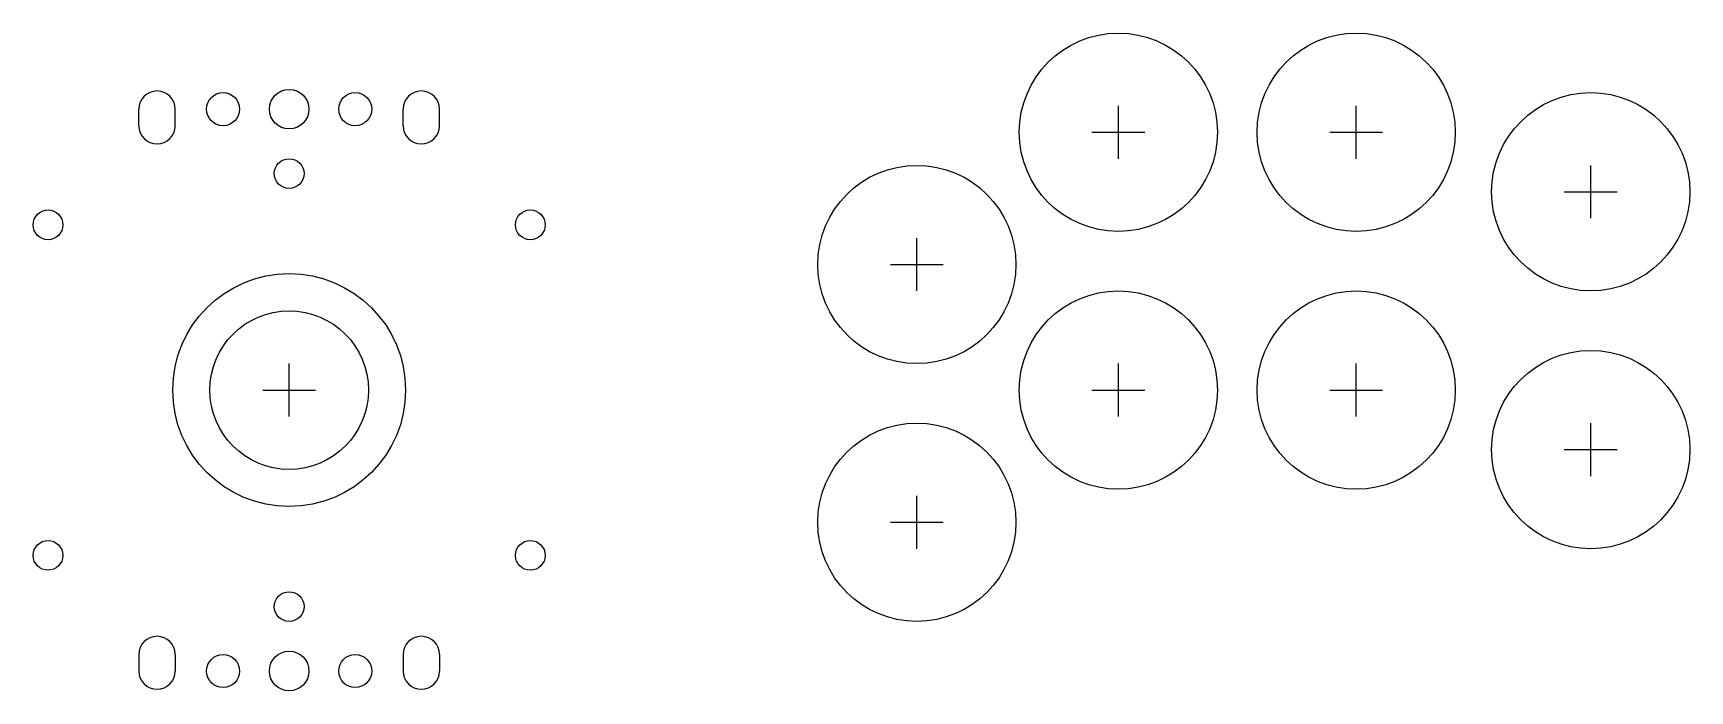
# Model space of a CAD drawing. Header units: millimetres. Extents: x -39 to 212, y -46 to 54.
import ezdxf

# ---------------------------------------------------------------- set-up
doc = ezdxf.new("R2010")
doc.units = ezdxf.units.MM
for name, color, linetype in [('BUTTONS', 1, 'Continuous'), ('GL_PLATE_HOLES', 2, 'Continuous'), ('JOYSTICK_BORE_24', 5, 'Continuous'), ('JOYSTICK_BORE_35.25', 3, 'Continuous'), ('REFERENCE', 8, 'Continuous')]:
    doc.layers.add(name, color=color, linetype=linetype)

msp = doc.modelspace()

# ---------------------------------------------------------------- linework, layer by layer
at = {"layer": 'BUTTONS'}
for centre in [(125.5, 39), (161.5, 39), (197, 30), (95, 19), (125.5, 0), (161.5, 0), (197, -9), (95, -20)]:
    msp.add_circle(centre, 15, dxfattribs=at)
at = {"layer": 'GL_PLATE_HOLES'}
for p, q in [((-22.75, 40), (-22.75, 42.5)), ((-17.25, 40), (-17.25, 42.5)), ((17.25, 40), (17.25, 42.5)), ((22.75, 40), (22.75, 42.5)), ((-22.75, -40), (-22.75, -42.5)), ((-17.25, -40), (-17.25, -42.5)), ((17.25, -40), (17.25, -42.5)), ((22.75, -40), (22.75, -42.5))]:
    msp.add_line(p, q, dxfattribs=at)
for centre, radius in [((0, 42.5), 3), ((-10, 42.5), 2.5), ((10, 42.5), 2.5), ((0, 32.75), 2.25), ((-36.5, 25), 2.25), ((36.5, 25), 2.25), ((-36.5, -25), 2.25), ((36.5, -25), 2.25), ((0, -32.75), 2.25), ((-10, -42.5), 2.5), ((0, -42.5), 3), ((10, -42.5), 2.5)]:
    msp.add_circle(centre, radius, dxfattribs=at)
for centre, start, end in [((-20, 42.5), 0, 180), ((20, 42.5), 0, 180), ((-20, 40), 180, 360), ((20, 40), 180, 360), ((-20, -40), 0, 180), ((20, -40), 0, 180), ((-20, -42.5), -180, 0), ((20, -42.5), -180, 0)]:
    msp.add_arc(centre, 2.75, start, end, dxfattribs=at)
at = {"layer": 'JOYSTICK_BORE_24'}
msp.add_circle((0, 0), 12, dxfattribs=at)
at = {"layer": 'JOYSTICK_BORE_35.25'}
msp.add_circle((0, 0), 17.62, dxfattribs=at)
at = {"layer": 'REFERENCE'}
for p, q in [((125.5, 35), (125.5, 43)), ((161.5, 35), (161.5, 43)), ((121.5, 39), (129.5, 39)), ((157.5, 39), (165.5, 39)), ((197, 26), (197, 34)), ((193, 30), (201, 30)), ((95, 15), (95, 23)), ((91, 19), (99, 19)), ((0, -4), (0, 4)), ((125.5, -4), (125.5, 4)), ((161.5, -4), (161.5, 4)), ((-4, 0), (4, 0)), ((121.5, 0), (129.5, 0)), ((157.5, 0), (165.5, 0)), ((197, -13), (197, -5)), ((193, -9), (201, -9)), ((95, -24), (95, -16)), ((91, -20), (99, -20))]:
    msp.add_line(p, q, dxfattribs=at)

doc.saveas('drawing.dxf')
